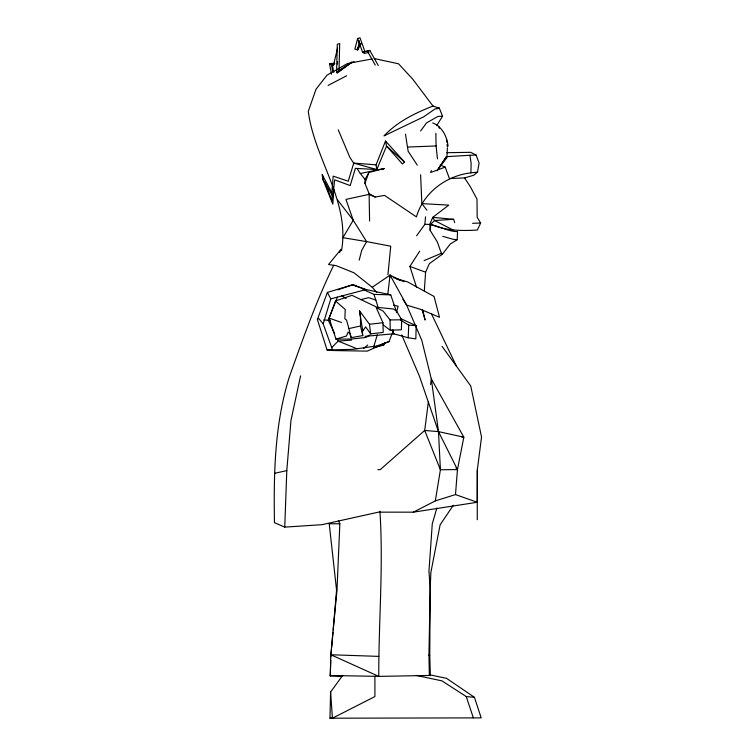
<?xml version="1.0" encoding="UTF-8"?>
<svg xmlns="http://www.w3.org/2000/svg" width="756" height="756" viewBox="0 0 756 756"><rect width="100%" height="100%" fill="white"/><g stroke="black" fill="none" stroke-linecap="round" stroke-linejoin="round"><path stroke-width="1.13" d="M374.91 676.185L374.91 696.569L332.423 718.2L329.966 718.2L330.589 692.042L342.742 675.306M379.918 511.16C383.519 566.178 378.624 621.319 378.775 676.384L429.342 675.467L428.945 655.102L430.183 589.037L428.973 570.931L432.281 523.766L436.892 508.004M333.67 265.318C316.065 301.389 302.75 339.302 289.302 377.046C274.57 424.154 273.634 473.766 274.466 522.698L284.757 527.121L321.933 524.692L378.435 512.152L413.277 512.171L477.253 502.277L477.32 469.901L481.534 437.044L470.742 385.957L442.099 346.409M477.32 469.901L477.253 519.741M430.381 675.741L429.767 655.915L430.173 588.848L430.873 572.434L440.124 524.815L453.316 505.282M339 71.244L339.68 43.565L337.299 44.292L336.581 71.981L337.176 73.162L351.635 62.37L339 71.244L336.581 71.981L351.635 62.37M341.977 676.384L330.259 675.958L330.807 654.743L336.987 590.238L339.85 523.766L338.499 520.733M400.378 318.456L416.169 325.704L415.838 338.877L408.202 337.781L393.196 333.632L392.166 329.814M387.922 274.778L390.739 246.21L366.594 241.599L353.232 220.251L345.946 199.423L368.994 194.377L375.146 197.032L384.539 195.398L416.414 216.896C423.379 192.648 446.248 175.638 470.903 172.859L471.139 163.258L469.911 155.273L445.955 156.681M369.741 335.002L365.961 337.469L351.899 339.028L335.976 339.151L329.153 318.125L335.475 300.945L351.994 295.331L377.301 307.399L393.186 308.949L396.427 310.848L401.682 319.797L401.389 329.767L390.219 330.221L383.32 325.061M330.259 675.958L330.769 660.234M393.196 333.632L393.318 330.098M337.488 64.052L337.563 61.775M284.757 527.121L286.798 470.582L290.956 420.497L300.595 375.855M369.589 221.017L369.117 193.659L364.94 183.349L365.082 179.456L368.871 172.519L384.199 168.494L382.186 169.646M332.234 193.782L331.941 200.68L325.052 182.3M332.423 189.189L332.574 185.74M408.202 337.781L408.731 325.099L400.756 320.232M424.324 290.871L425.6 272.198L429.313 263.712L442.449 254.139L450.226 244.075L457.182 239.69L457.56 231.629C446.04 231.534 435.966 223.672 424.844 224.371L416.603 235.768M333.793 189.34L332.838 204.186L322.774 179.191L322.217 174.721L331.941 192.799L333.15 176.129L348.261 181.223L353.732 163.116L376.072 164.827L385.522 141.051L404.507 162.02L402.4 163.948L386.562 146.097L385.522 141.051M413.277 512.171L435.324 500.897L455.499 494.575L457.446 469.57L463.844 437.166L431.307 378.85L421.763 340.247L406.633 305.093L390.068 275.108L372.217 287.271L354.025 272.821L336.193 265.658L328.548 264.496L341.003 249.367L339.538 252.561M330.873 656.87L331.478 649.848M331.676 647.505L332.971 632.281M333.169 629.946L336.562 590.143L329.219 523.766L339.85 523.766M424.844 224.371L425.543 216.774M442.449 254.139L441.362 253.336L437.299 241.863L430.192 230.467L430.797 224.173L434.587 220.525L453.619 219.306L454.677 222.623M387.79 294.509L390.068 275.108L400.415 280.249M428.378 401.776L424.702 430.447L440.408 469.769L435.324 500.897M430.58 384.577L431.307 378.85L438.48 431.629L440.408 469.769L457.446 469.57L438.48 431.629L419.419 376.148L401.748 334.917M341.523 250.623C350.255 201.134 314.26 158.94 308.287 111.33L316.046 89.17L326.989 75.203L347.495 63.513L372.028 58.968M389.718 277.348L390.068 275.108M440.209 165.006L445.199 167.114L449.414 178.548L464.571 177.915L473.672 175.269L477.499 172.103L479.096 163.088L476.11 155.018L470.629 152.315L446.881 152.693M359.412 40.72L357.711 49.953L354.838 49.121L357.654 38.528L359.96 37.8L364.95 51.55L369.826 50.472L378.265 65.479M337.582 48.025L333.387 65.526L329.521 63.91L331.572 74.22M359.176 260.159L361.765 250.293L366.594 241.599L342.922 237.686L353.232 220.251L337.535 199.877M396.418 312.597L398.138 306.208L393.574 305.188M391.863 334.095L389.066 341.532L373.634 347.07L377.291 334.804M389.066 341.532L367.236 351.124L332.791 350.529L323.199 323.87L330.759 298.885L327.376 292.411L317.388 319.523L327.074 349.962L329.153 350.132M431.355 170.516L430.636 172.529L445.199 167.114M364.94 183.349L368.871 172.519M337.403 297.136L328.236 320.166L334.691 333.765M384.52 343.054L383.594 345.142L373.54 347.552M464.571 177.915L470.232 186.524L476.998 199.121L477.159 217.274L480.636 223.039L477.348 230.051C461.765 230.967 445.199 230.835 430.797 224.173M390.219 330.221L390.049 319.939L383.16 311.103L376.214 307.635L382.961 322.736L383.197 332.385L370.657 333.906L365.649 326.885L362.37 331.468L362.748 335.607L351.162 337.649L349.943 333.689L348.062 332.054L346.56 335.966L335.976 339.151M384.653 343.054L383.594 345.142L377.064 345.946M334.691 63.324L333.387 65.526L332.347 64.052L329.521 63.91L334.691 63.324L332.347 64.052M436.883 125.25L442.562 116.301L439.368 108.25L432.98 106.02L412.606 78.993L398.525 63.787L374.258 58.552M416.584 287.356L409.903 266.414L419.684 251.153M438.263 168.9L445.936 157.399L436.987 170.818M420.591 130.968L426.554 122.907L437.96 116.405L442.562 116.301M438.404 168.938L446.938 157.664L447.382 147.883M357.871 47.571L361.614 42.733L357.711 49.953L357.248 48.375M331.61 347.665L338.168 341.088L351.578 340.105M363.683 348.431L367.747 345.001M317.388 319.523L318.692 318.456L323.199 323.87M373.634 347.07L374.891 346.21L352.646 349.366L327.074 349.962M328.104 85.428L346.626 75.77M432.98 106.02C415.025 113.135 397.524 121.64 384.001 135.882L423.71 116.821L434.889 109.053L439.368 108.25L437.384 108.429M424.116 260.584L441.362 253.336M337.752 289.813L352.787 284.747L366.188 289.539L390.739 294.849L396.758 312.634M364.95 51.55L362.606 52.287L357.654 38.528M368.975 52.381L364.354 53.392L362.606 52.287L369.826 50.472M327.376 292.411L352.787 284.747L366.622 290.172M330.759 298.885L366.188 289.539M360.706 299.678L368.541 297.656L375.968 300.075M335.475 300.945L345.227 309.431L344.878 318.739L346.55 320.09L348.885 328.595L360.517 325.959L360.461 316.934L359.516 310.829L369.486 324.267L370.657 333.906M274.466 473.36L286.798 470.582M357.201 168.683L360.3 173.511L384.199 168.494M351.483 62.238L354.12 61.746M437.176 108.533L439.368 108.25M470.903 172.859L477.499 172.103M369.486 324.267L382.961 322.736M364.987 336.335L394.074 333.783M407.777 147.042L436.089 145.955L437.469 158.93M469.911 155.273L476.11 155.018M472.557 223.303L480.636 223.039M390.049 319.939L401.682 319.797M377.896 469.674L380.23 469.656L424.702 430.447L438.48 431.629L463.844 437.166L461.547 436.77M429.37 674.721L446.607 678.378L474.437 697.325L481.185 717.879L329.966 718.2M330.306 675.495L378.775 676.384L330.807 654.743L378.775 656.388M364.439 290.058L373.974 294.405L390.739 294.849M323.757 319.977L330.523 320.336M420.61 174.759L421.839 203.629L448.78 205.122L432.744 217.359L429.814 224.107L430.192 230.467M408.731 325.099L416.169 325.704M416.272 675.429L441.939 680.863L466.235 696.569L474.437 697.325M453.619 219.306L432.744 217.359L434.587 220.525L452.976 229.947M457.182 239.69L453.241 239.312L442.714 236.344M328.869 349.546L332.791 350.529M353.732 163.116L376.781 169.561L386.562 146.097L404.507 162.02M393.318 277.613L407.711 281.96L434.067 296.475L439.501 317.284L420.761 309.393L406.633 305.093L402.863 299.263M362.625 288.934L365.923 290.002M396.503 278.973L404.139 281.629M329.153 318.125L341.466 322.462M455.499 494.575L477.253 502.277M409.903 266.414L425.6 272.198M357.049 348.781L338.168 341.088L337.176 339M352.787 284.747L357.03 286.675M432.706 122.897C442.165 126.649 447.013 136.486 448.062 146.144M369.117 193.659L375.146 197.032M341.514 295.587L346.163 298.497M428.945 655.102L429.767 655.915M372.217 287.271L376.8 292.44M455.962 467.794L457.446 469.57M360.3 173.511L365.082 179.456M421.839 203.629L426.913 210.196M417.265 165.11L408.136 151.247L405.471 134.181M354.091 163.854L349.745 157.087L338.234 129.786M322.774 179.191L332.838 196.305L334.662 179.815L350.189 185.579L355.386 168.342L376.781 169.561L376.072 164.827M367.444 51.21L375.269 65.12M431.364 313.636L456.416 366.178M322.217 174.721L323.436 177.972M466.235 696.569L473.35 717.831M373.974 294.405L378.482 308.42M422.245 310.102L425.146 320.053L422.595 309.856M438.726 126.261L439.302 128.331M348.885 328.595L351.162 337.649M360.517 325.959L362.748 335.607M331.978 63.173L333.812 72.396M331.468 64.742L332.848 71.659M359.516 310.829L362.748 330.722M446.616 139.718L446.862 142.062M447.108 144.396L447.363 146.74M429.88 605.15L430.06 606.907M330.589 692.042L332.423 718.2M435.862 133.283L436.089 145.955"/></g></svg>
